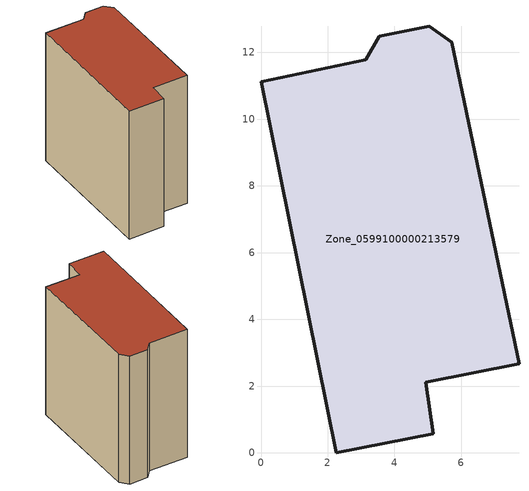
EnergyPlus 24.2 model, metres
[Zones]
Zone_0599100000213579
 floor ground (C_G): 5.72,12.3 7.73,2.67 4.93,2.12 5.16,0.57 2.26,0 0,11.13 3.14,11.78 3.54,12.48 5.04,12.79 z0
 wall outside (C_F): 2.26,0 5.16,0.57 4.93,2.12 7.73,2.67 5.72,12.3 5.04,12.79 3.54,12.48 3.14,11.78 0,11.13 2.26,0 z0:11.41
 roof outside (C_R): 3.54,12.48 3.14,11.78 0,11.13 2.26,0 5.16,0.57 4.93,2.12 7.73,2.67 5.72,12.3 5.04,12.79 z11.41
[BUILDING]
Pand.0599100000213579: North Axis=0; Terrain=City; Loads Convergence Tolerance Value=0.04; Temperature Convergence Tolerance Value=0.4; Solar Distribution=FullExterior; Maximum Number of Warmup Days=25; Minimum Number of Warmup Days=1
[Site:Location]
Rotterdam.The.Hague.AP_ZH_NLD Design_Conditions: Latitude=51.96; Longitude=4.45; Time Zone=1; Elevation=-4.5
[SITE:GROUNDTEMPERATURE:BUILDINGSURFACE]
18, 18, 18, 18, 18, 18, 18, 18, 18, 18, 18, 18
[MATERIAL] Thermal Absorptance=0.9; Solar Absorptance=0.7; Visible Absorptance=0.7
Name | Roughness | Thickness | Conductivity | Density | Specific Heat
G.TI.1946 | MediumSmooth | 0.15 | 1 | 540 | 1210
F.TI.1946 | Rough | 0.3 | 0.857143 | 1920 | 840
R.TI.1946 | MediumRough | 0.2 | 0.1 | 1500 | 1000
[CONSTRUCTION]
C_G: G.TI.1946
C_F: F.TI.1946
C_R: R.TI.1946
[ZONE]
Zone_0599100000213579: Type=1; Multiplier=1; Ceiling Height=Autocalculate; Volume=Autocalculate; Floor Area=autocalculate; Part of Total Floor Area=Yes
[ZONEINFILTRATION:DESIGNFLOWRATE]
Infil_Zone_0599100000213579: Zone or ZoneList or Space or SpaceList=Zone_0599100000213579; Schedule=AlwaysOn; Design Flow Rate Calculation Method=Flow/Area; Flow Rate per Floor Area=0.003; Constant Term Coefficient=1; Temperature Term Coefficient=0; Velocity Term Coefficient=0; Velocity Squared Term Coefficient=0
[HVACTEMPLATE:ZONE:IDEALLOADSAIRSYSTEM]
Zone_0599100000213579: Maximum Heating Supply Air Temperature=50; Minimum Cooling Supply Air Temperature=13; Maximum Heating Supply Air Humidity Ratio=0.0156; Minimum Cooling Supply Air Humidity Ratio=0.0077; Heating Limit=NoLimit; Cooling Limit=NoLimit; Dehumidification Control Type=ConstantSensibleHeatRatio; Cooling Sensible Heat Ratio=0.7; Dehumidification Setpoint=60; Humidification Control Type=None; Humidification Setpoint=30; Outdoor Air Method=None; Outdoor Air Flow Rate per Person=0.00944; Outdoor Air Flow Rate per Zone Floor Area=0; Outdoor Air Flow Rate per Zone=0; Demand Controlled Ventilation Type=None; Outdoor Air Economizer Type=NoEconomizer; Heat Recovery Type=None; Sensible Heat Recovery Effectiveness=0.7; Latent Heat Recovery Effectiveness=0.65
[ZONECONTROL:THERMOSTAT]
ThermostatControl_Zone_0599100000213579: Zone or ZoneList=Zone_0599100000213579; Control Type Schedule=DualSetpointControlType; Control 1=Thermostat_Zone_0599100000213579; Temperature Difference Between Cutout And Setpoint=0
[THERMOSTATSETPOINT:DUALSETPOINT]
Thermostat_Zone_0599100000213579: Heating Setpoint Temperature Schedule=HeatingSetpoint_Zone_0599100000213579; Cooling Setpoint Temperature Schedule=CoolingSetpoint_Zone_0599100000213579
[SCHEDULE:COMPACT]
HeatingSetpoint_Zone_0599100000213579: Through: 12/31, For: AllDays, Until: 24:00, 21
CoolingSetpoint_Zone_0599100000213579: Through: 12/31, For: AllDays, Until: 24:00, 24
DualSetpointControlType: Through: 12/31, For: AllDays, Until: 24:00, 4
AlwaysOn: Through: 12/31, For: AllDays, Until: 24:00, 1
